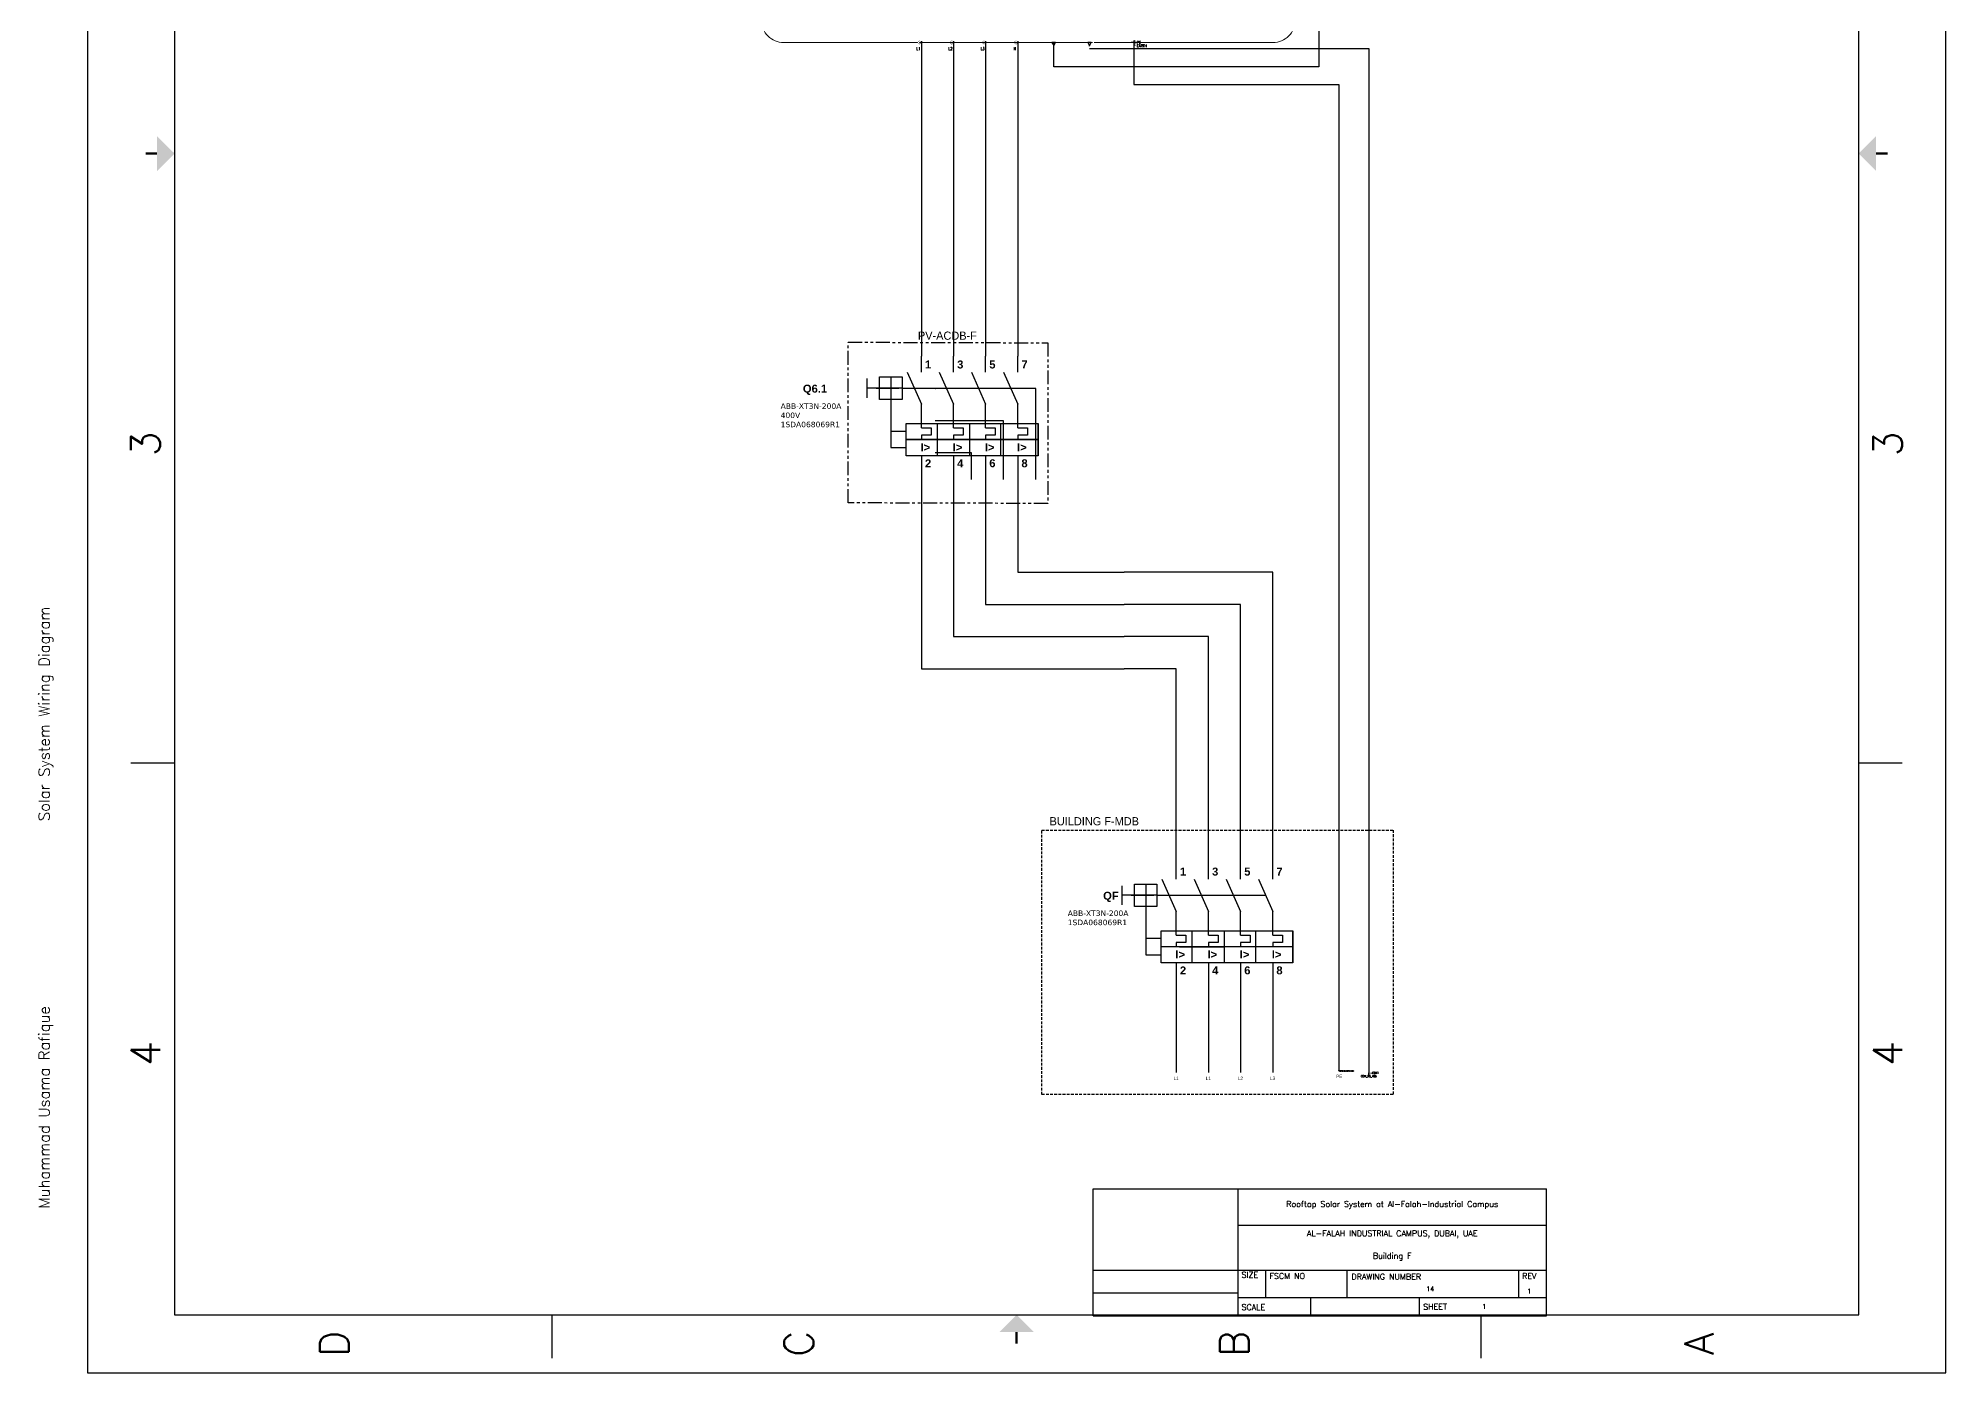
# Model space of a CAD drawing. Header units: inches. Extents: x -58 to 1235, y -506 to 1148.
# Drawn here: x -58 to 1235, y -506 to 399 of the extents above; entities that cross this region are included whole.
import ezdxf
from ezdxf.enums import TextEntityAlignment as Align

# ---------------------------------------------------------------- set-up
doc = ezdxf.new("R2010")
doc.units = ezdxf.units.IN
doc.header["$MEASUREMENT"] = 0
for name, pattern in [('ACAD_ISO02W100', [15, 12, -3]), ('HIDDEN2', [0.1875, 0.125, -0.0625]), ('PHANTOM2', [1.25, 0.625, -0.125, 0.125, -0.125, 0.125, -0.125])]:
    doc.linetypes.add(name, pattern=pattern)
for name, color, linetype in [('DESC', 1, 'Continuous'), ('DISCONTINUA', 7, 'ACAD_ISO02W100'), ('GRN_12AWG', 3, 'Continuous'), ('GRY_20AWG', 9, 'Continuous'), ('LOC', 8, 'Continuous'), ('LOCBOX', 92, 'HIDDEN2'), ('PFV', 7, 'Continuous'), ('RED_12AWG', 1, 'Continuous'), ('RED_4AWG', 1, 'Continuous'), ('REGEN_LINE', 4, 'Continuous'), ('SYMS', 7, 'Continuous'), ('TAGS', 51, 'Continuous'), ('TB_LABELS', 1, 'Continuous'), ('Title Block', 7, 'Continuous'), ('Viewport', 7, 'Continuous'), ('WHT_12AWG', 7, 'Continuous'), ('WIREREF', 61, 'Continuous'), ('XREF', 7, 'Continuous')]:
    doc.layers.add(name, color=color, linetype=linetype)
doc.styles.add('Roman', font='romans')
doc.styles.add('TRINIDAD', font='')
doc.styles.add('WD', font='romans.shx')
doc.styles.get('TRINIDAD').set_extended_font_data('Arial')

# ---------------------------------------------------------------- blocks, each defined once
blk = doc.blocks.new('ANSI_border_C')
for p, q in [((20.5, 0.75), (20.5, 2.5)), ((14.25, 0.75), (20.5, 0.75))]:
    blk.add_line(p, q)
at = {"layer": 'Title Block'}
for p, q in [((0, 16), (0, 0)), ((21, 16), (0, 16)), ((21, 0), (21, 16)), ((5.25, 15.25), (5.25, 15.625)), ((15.75, 15.25), (15.75, 15.625)), ((0.5, 15.25), (0.5, 0.75)), ((20.5, 15.25), (0.5, 15.25)), ((15, 15.25), (15, 15)), ((20.5, 0.75), (20.5, 15.25)), ((15, 15), (20.5, 15)), ((0.125, 12), (0.5, 12)), ((20.5, 12), (20.875, 12)), ((0.125, 4), (0.5, 4)), ((20.5, 4), (20.875, 4)), ((0.5, 0.75), (20.5, 0.75)), ((5.25, 0.375), (5.25, 0.75)), ((15.75, 0.375), (15.75, 0.75)), ((0, 0), (21, 0))]:
    blk.add_line(p, q, dxfattribs=at)
at = {"layer": 'Title Block', "const_width": 0.02}
for points in [[(10.5, 15.5), (10.5, 15.4)], [(0.25, 8), (0.35, 8)], [(20.75, 8), (20.65, 8)], [(10.5, 0.5), (10.5, 0.6)]]:
    blk.add_lwpolyline(points, dxfattribs=at)
at = {"layer": 'Title Block'}
for points in [[(10.35, 15.4), (10.65, 15.4), (10.5, 15.25)], [(0.35, 7.85), (0.35, 8.15), (0.5, 8)], [(20.65, 7.85), (20.65, 8.15), (20.5, 8)], [(10.35, 0.6), (10.65, 0.6), (10.5, 0.75)]]:
    blk.add_solid(points, dxfattribs=at)
at = {"layer": 'Title Block', "style": 'Roman'}
for s, p in [('4', (2.75, 15.5)), ('3', (8, 15.5)), ('2', (13, 15.5)), ('1', (18.25, 15.5)), ('D', (0.25, 13.875)), ('D', (20.75, 13.875)), ('C', (0.25, 9.875)), ('C', (20.75, 9.875)), ('B', (0.25, 6.125)), ('B', (20.75, 6.125)), ('A', (0.25, 2.125)), ('A', (20.75, 2.125)), ('4', (2.75, 0.5)), ('3', (8, 0.5)), ('2', (13, 0.5)), ('1', (18.25, 0.5))]:
    blk.add_text(s, height=0.25, dxfattribs=at).set_placement(p, align=Align.MIDDLE_CENTER)
blk.add_text('REVISIONS', height=0.065, dxfattribs=at).set_placement((17.71, 15.083))
blk = doc.blocks.new('JIC_border_C')
at = {"xscale": 78.77001811510775, "yscale": 78.77001811510775, "zscale": 78.77001811510775, "rotation": 90}
blk.add_blockref('ANSI_border_C', (1235.3, -506.3), dxfattribs=at)
blk = doc.blocks.new('JIC_tblock_desc_C')
for p, q in [((0, 0), (0, 1.75)), ((-6.25, 0), (0, 0))]:
    blk.add_line(p, q)
at = {"layer": 'Title Block'}
for p, q in [((-6.25, 0), (-6.25, 1.75)), ((-6.25, 1.75), (0, 1.75)), ((-4.25, 0), (-4.25, 1.75)), ((-4.25, 1.25), (0, 1.25)), ((-6.25, 0.63), (0, 0.63)), ((-3.87, 0.25), (-3.87, 0.63)), ((-2.75, 0.25), (-2.75, 0.63)), ((-0.38, 0.25), (-0.38, 0.63)), ((-6.25, 0.315), (-4.25, 0.315)), ((-4.25, 0.25), (0, 0.25)), ((-3.25, 0), (-3.25, 0.25)), ((-1.75, 0), (-1.75, 0.25))]:
    blk.add_line(p, q, dxfattribs=at)
at = {"color": 0, "style": 'Roman', "flags": 8}
for tag, p in [('FNAME', (-15.416, 6.819)), ('REVDATE', (-15.416, 4.106)), ('USER', (-15.416, 1.477))]:
    blk.add_attdef(tag, p, '', height=0.15, rotation=90, dxfattribs=at)
at = {"style": 'WD'}
for tag, p in [('PROJDESC', (-2.125, 1.5)), ('TITLE1', (-2.125, 1.095)), ('TITLE2', (-2.125, 0.785))]:
    blk.add_attdef(tag, text='', height=0.08, dxfattribs=at).set_placement(p, align=Align.CENTER)
at = {"style": 'WD', "flags": 1}
blk.add_attdef('WD_TB', (-5.57, 0.177), '', height=0.086, dxfattribs=at)
at = {"style": 'WD'}
for tag, p in [('SIZE', (-4.162, 0.32)), ('FSCM_NO', (-3.4, 0.337)), ('DWG_NO', (-1.659, 0.337)), ('REV', (-0.265, 0.303)), ('SCALE', (-3.634, 0.069)), ('SHEET', (-0.883, 0.092))]:
    blk.add_attdef(tag, p, '', height=0.065, dxfattribs=at)
at = {"layer": 'TB_LABELS', "style": 'WD'}
for s, p in [('SIZE', (-4.204, 0.604)), ('FSCM NO', (-3.819, 0.588)), ('DRAWING NUMBER', (-2.689, 0.579)), ('REV', (-0.336, 0.588)), ('SCALE', (-4.204, 0.158)), ('SHEET', (-1.701, 0.164))]:
    blk.add_text(s, height=0.08, dxfattribs=at).set_placement(p, align=Align.TOP_LEFT)
blk = doc.blocks.new('HGND2')
for p, q in [((0.125, 0), (0, 0)), ((0.125, 0.09375), (0.125, -0.09375)), ((0.171875, 0.0625), (0.171875, -0.0625)), ((0.21875, 0.03125), (0.21875, -0.03125))]:
    blk.add_line(p, q)
at = {"style": 'WD', "flags": 1}
for tag in ['ASSYCODE', 'CAT', 'X4TERM01', 'MFG', 'FAMILY']:
    blk.add_attdef(tag, (0, 0), '', height=0.01, dxfattribs=at)
at = {"style": 'WD', "width": 0.8}
for tag, p in [('TAG1', (0.25, 0)), ('INST', (0.25, 0.3125)), ('LOC', (0.25, 0.15625)), ('DESC1', (0.25, -0.15625)), ('DESC2', (0.25, -0.3125))]:
    blk.add_attdef(tag, text='', height=0.125, dxfattribs=at).set_placement(p, align=Align.MIDDLE_LEFT)
blk = doc.blocks.new('VT0_05')
blk.add_lwpolyline([(0.081, -0.063), (0, 0.078), (-0.081, -0.063)], close=True)
at = {"style": 'WD', "flags": 1}
for tag, p in [('X4TERM01', (-0.045, 0)), ('X2TERM01', (0, 0.078)), ('X1TERM01', (0.045, 0)), ('X8TERM01', (0, -0.063))]:
    blk.add_attdef(tag, p, '', height=0.01, dxfattribs=at)
blk = doc.blocks.new('HGND1')
for p, q in [((0.125, 0), (0, 0)), ((0.125, 0.09375), (0.125, -0.09375)), ((0.125, 0.09375), (0.1875, 0.0625)), ((0.125, 0), (0.1875, -0.03125)), ((0.125, -0.09375), (0.1875, -0.125))]:
    blk.add_line(p, q)
at = {"style": 'WD', "flags": 1}
for tag in ['ASSYCODE', 'X4TERM01', 'CAT', 'FAMILY', 'MFG']:
    blk.add_attdef(tag, (0, 0), '', height=0.01, dxfattribs=at)
at = {"style": 'WD', "width": 0.8}
for tag, p in [('TAG1', (0.25, 0)), ('INST', (0.25, 0.3125)), ('LOC', (0.25, 0.15625)), ('DESC1', (0.25, -0.15625)), ('DESC2', (0.25, -0.3125))]:
    blk.add_attdef(tag, text='', height=0.125, dxfattribs=at).set_placement(p, align=Align.MIDDLE_LEFT)
blk = doc.blocks.new('HC01PJ_1-')
blk.add_line((0.031, 0), (0.094, 0))
for points in [[(0.062, -0.094, 0.0125, 0.0125, 0), (-0.063, 0, 0.0125, 0.0125, 0), (0.062, 0.094, 0, 0, 0)], [(0.125, 0.062, 0.0125, 0.0125, 0), (0.031, 0, 0.0125, 0.0125, 0), (0.125, -0.063, 0, 0, 0)]]:
    blk.add_lwpolyline(points, format="xyseb")
at = {"style": 'WD', "flags": 9}
blk.add_attdef('WDTYPE', text='', height=0.01, dxfattribs=at).set_placement((-0.221, 0.075), align=Align.RIGHT)
at = {"style": 'WD', "width": 0.85}
for tag, p in [('TAG1', (-0.01, 0.125)), ('INST', (-0.012, 0.467)), ('LOC', (-0.012, 0.295)), ('DESC1', (-0.01, -0.344)), ('DESC2', (-0.01, -0.516)), ('DESC3', (-0.01, -0.687))]:
    blk.add_attdef(tag, text='', height=0.125, dxfattribs=at).set_placement(p, align=Align.CENTER)
at = {"style": 'WD'}
for tag, p, flags in [('X4TERMDESC01', (-0.094, 0.031), 1), ('X1TERMDESC02', (0.125, 0.031), 1), ('FAMILY', (0.206, 0.131), 9)]:
    blk.add_attdef(tag, p, '', height=0.01, dxfattribs=dict(at, flags=flags))
at = {"color": 7, "style": 'WD', "flags": 1}
for tag, p in [('X4TERM01', (-0.063, 0)), ('X1TERM02', (0.094, 0))]:
    blk.add_attdef(tag, p, '', height=0.0125, dxfattribs=at)
at = {"style": 'WD'}
for tag, p in [('X2LINK', (0, 0.094)), ('X8LINK', (0, -0.094))]:
    blk.add_attdef(tag, p, '', height=0.01, dxfattribs=at)
at = {"linetype": 'Continuous', "style": 'WD', "flags": 9}
for tag, p in [('ASSYCODE', (0.219, 0.062)), ('MFG', (0.228, 0.089)), ('CAT', (0.23, 0.108))]:
    blk.add_attdef(tag, text='', height=0.01, dxfattribs=at).set_placement(p, align=Align.CENTER)
at = {"linetype": 'Continuous', "style": 'WD', "flags": 8}
blk.add_attdef('TERM01', text='', height=0.125, dxfattribs=at).set_placement((-0.104, -0.031), align=Align.TOP_RIGHT)
blk.add_attdef('TERM02', text='', height=0.125, dxfattribs=at).set_placement((0.146, -0.031), align=Align.TOP_LEFT)
blk = doc.blocks.new('WDDOT')
for radius in [0.03, 0.0187, 0.00929]:
    blk.add_circle((0, 0), radius)
blk = doc.blocks.new('HA1S4')
for points in [[(0, 0), (-0.03, 0), (0, -0.09), (0.03, 0), (0, 0)], [(0.02, -0.01), (-0.02, -0.01), (0, -0.06), (0.02, -0.01)]]:
    blk.add_lwpolyline(points)
at = {"style": 'WD', "flags": 1}
for tag, p in [('X2TERM01', (0, 0)), ('SIGCODE', (0.03, -0.08))]:
    blk.add_attdef(tag, p, '', height=0.01, dxfattribs=at)
at = {"style": 'WD', "width": 0.7}
for tag, p in [('DESC1', (0.09, 0.11)), ('XREF', (0.09, -0.06))]:
    blk.add_attdef(tag, p, '', height=0.125, dxfattribs=at)
at = {"style": 'WD', "width": 0.8, "flags": 8}
blk.add_attdef('WIRENO', text='', height=0.125, dxfattribs=at).set_placement((0, -0.26), align=Align.CENTER)

msp = doc.modelspace()

# ---------------------------------------------------------------- linework, layer by layer
at = {"color": 5, "lineweight": 9}
for points in [[(537.8, 396.1), (447.1, 396.1, -0.414214), (432.2, 411), (432.2, 547.9, -0.414214), (447.1, 562.8), (447.2, 562.8)], [(466.4, 562.8), (779.1, 562.8, -0.414214), (794, 547.9), (794, 411, -0.414214), (779.1, 396.1), (657.7, 396.1)]]:
    msp.add_lwpolyline(points, format="xyb", dxfattribs=at)
msp.add_lwpolyline([(656.5, 396.1), (540.1, 396.1)], dxfattribs=at)
at = {"layer": 'DISCONTINUA', "color": 0, "linetype": 'ACAD_ISO02W100', "ltscale": 0.03}
for p, q in [((527.5, 161.6), (601.1, 161.6)), ((519.9, 154), (519.9, 121.3)), ((530.3, 132.2), (519.9, 132.2)), ((519.9, 121.3), (530.3, 121.3)), ((692.7, -190), (692.7, -222.7)), ((700.3, -182.4), (773.9, -182.4)), ((703.2, -211.8), (692.7, -211.8)), ((692.7, -222.7), (703.2, -222.7))]:
    msp.add_line(p, q, dxfattribs=at)
at = {"layer": 'GRN_12AWG'}
for p, q in [((684.7, 396.1), (684.7, 367.6)), ((684.7, 367.6), (823.7, 367.6)), ((823.7, 367.6), (823.7, 75.3)), ((823.7, 75.1), (823.7, 51)), ((823.7, 50.8), (823.7, -301.3))]:
    msp.add_line(p, q, dxfattribs=at)
for centre in [(823.7, 75.2), (823.7, 50.9)]:
    msp.add_arc(centre, 0.111, 90, 270, dxfattribs=at)
at = {"layer": 'GRY_20AWG'}
for p, q in [((618.1, 161.3), (550, 161.3)), ((618.1, 99.7), (618.1, 161.3)), ((596.3, 139.5), (550, 139.5)), ((596.3, 99.7), (596.3, 139.5)), ((574.5, 117.7), (550, 117.7)), ((574.5, 99.7), (574.5, 117.7))]:
    msp.add_line(p, q, dxfattribs=at)
at = {"layer": 'LOCBOX', "color": 6, "linetype": 'PHANTOM2', "ltscale": 15}
msp.add_lwpolyline([(491, 192.8), (626.2, 192.4), (626.2, 83.4), (491, 83.8)], close=True, dxfattribs=at)
at = {"layer": 'LOCBOX', "color": 6, "linetype": 'HIDDEN2', "ltscale": 15}
msp.add_lwpolyline([(622.2, -138.2), (860.4, -138.2), (860.4, -317.6), (622.2, -317.6)], close=True, dxfattribs=at)
at = {"layer": 'PFV', "color": 0}
for points in [[(540.6, 174.7, 0), (540.6, 183.4, 0)], [(540.6, 172.5, 0), (540.6, 183.4, 0)], [(562.4, 174.7, 0), (562.4, 183.4, 0)], [(584.1, 174.7, 0), (584.1, 183.4, 0)], [(605.9, 174.7, 0), (605.9, 183.4, 0)], [(510, 161.6, 0), (516.6, 161.6, 0)], [(516.6, 161.6, 0), (525.3, 161.6, 0)], [(542.7, 126.7, 0), (551.5, 126.7, 0)], [(551.5, 126.7, 0), (562.4, 126.7, 0)], [(562.4, 126.7, 0), (573.3, 126.7, 0)], [(713.4, -169.3, 0), (713.4, -160.6, 0)], [(713.4, -171.5, 0), (713.4, -160.6, 0)], [(735.2, -169.3, 0), (735.2, -160.6, 0)], [(757, -169.3, 0), (757, -160.6, 0)], [(778.8, -169.3, 0), (778.8, -160.6, 0)], [(682.9, -182.4, 0), (689.4, -182.4, 0)], [(689.4, -182.4, 0), (698.2, -182.4, 0)], [(715.6, -217.3, 0), (724.3, -217.3, 0)], [(724.3, -217.3, 0), (735.2, -217.3, 0)], [(735.2, -217.3, 0), (746.1, -217.3, 0)]]:
    msp.add_polyline3d(points, dxfattribs=at)
at = {"layer": 'RED_12AWG'}
for p, q in [((540.6, 397.1), (540.6, 183.4)), ((562.4, 397.1), (562.4, 183.4)), ((584.1, 397.1), (584.1, 183.4)), ((605.9, 397.1), (605.9, 183.4)), ((540.6, 111.5), (540.6, -28.7)), ((562.4, 111.5), (562.4, -6.9)), ((584.1, 111.5), (584.1, 14.9)), ((605.9, 111.5), (605.9, 36.7)), ((605.9, 36.7), (678, 36.7)), ((778.8, 36.7), (678, 36.7)), ((778.8, -160.6), (778.8, 36.7)), ((584.1, 14.9), (678, 14.9)), ((757, 14.9), (678, 14.9)), ((757, -160.6), (757, 14.9)), ((562.4, -6.9), (678, -6.9)), ((735.2, -6.9), (678, -6.9)), ((735.2, -160.6), (735.2, -6.9)), ((540.6, -28.7), (678, -28.7)), ((713.4, -28.7), (678, -28.7)), ((713.4, -160.6), (713.4, -28.7))]:
    msp.add_line(p, q, dxfattribs=at)
at = {"layer": 'RED_4AWG'}
for p, q in [((713.4, -236.9), (713.4, -302.7)), ((735.2, -236.9), (735.2, -302.7)), ((757, -236.9), (757, -302.7)), ((778.8, -236.9), (778.8, -302.7))]:
    msp.add_line(p, q, dxfattribs=at)
at = {"layer": 'REGEN_LINE', "color": 0, "linetype": 'Continuous'}
for p, q in [((519.9, 169.2), (519.9, 154)), ((530.9, 172.5), (540.6, 150.7)), ((552.7, 172.5), (562.4, 150.7)), ((574.5, 172.5), (584.1, 150.7)), ((596.3, 172.5), (605.9, 150.7)), ((503.5, 168.2), (503.5, 155.1)), ((527.5, 161.6), (503.5, 161.6)), ((540.6, 134.7), (547.1, 134.7)), ((547.1, 129.7), (540.6, 129.7)), ((540.6, 129.7), (540.6, 126.7)), ((547.1, 134.7), (547.1, 129.7)), ((562.4, 134.7), (568.9, 134.7)), ((568.9, 129.7), (562.4, 129.7)), ((562.4, 129.7), (562.4, 126.7)), ((568.9, 134.7), (568.9, 129.7)), ((584.1, 134.7), (590.7, 134.7)), ((590.7, 129.7), (584.1, 129.7)), ((584.1, 129.7), (584.1, 126.7)), ((590.7, 134.7), (590.7, 129.7)), ((605.9, 134.7), (612.5, 134.7)), ((612.5, 129.7), (605.9, 129.7)), ((605.9, 129.7), (605.9, 126.7)), ((612.5, 134.7), (612.5, 129.7)), ((676.4, -175.9), (676.4, -188.9)), ((692.7, -174.8), (692.7, -190)), ((703.7, -171.5), (713.4, -193.3)), ((725.5, -171.5), (735.2, -193.3)), ((747.3, -171.5), (757, -193.3)), ((769.1, -171.5), (778.8, -193.3)), ((700.3, -182.4), (676.4, -182.4)), ((713.4, -209.4), (720, -209.4)), ((720, -214.3), (713.4, -214.3)), ((713.4, -214.3), (713.4, -217.3)), ((720, -209.4), (720, -214.3)), ((735.2, -209.4), (741.8, -209.4)), ((741.8, -214.3), (735.2, -214.3)), ((735.2, -214.3), (735.2, -217.3)), ((741.8, -209.4), (741.8, -214.3)), ((757, -209.4), (763.6, -209.4)), ((763.6, -214.3), (757, -214.3)), ((757, -214.3), (757, -217.3)), ((763.6, -209.4), (763.6, -214.3)), ((778.8, -209.4), (785.4, -209.4)), ((785.4, -214.3), (778.8, -214.3)), ((778.8, -214.3), (778.8, -217.3)), ((785.4, -209.4), (785.4, -214.3))]:
    msp.add_line(p, q, dxfattribs=at)
for points in [[(512.2, 169.2), (527.5, 169.2), (527.5, 154), (512.2, 154)], [(530.3, 137.6), (619.7, 137.6), (619.7, 126.9), (530.3, 126.7)], [(530.3, 126.7), (619.7, 126.9), (619.7, 115.8), (530.3, 115.8)], [(685.1, -174.8), (700.3, -174.8), (700.3, -190), (685.1, -190)], [(703.2, -206.4), (792.5, -206.4), (792.5, -217.1), (703.2, -217.3)], [(703.2, -217.3), (792.5, -217.1), (792.5, -228.2), (703.2, -228.2)]]:
    msp.add_lwpolyline(points, close=True, dxfattribs=at)
for points in [[(540.6, 172.5, 0), (540.6, 183.4, 0)], [(562.4, 172.5, 0), (562.4, 183.4, 0)], [(584.1, 172.5, 0), (584.1, 183.4, 0)], [(605.9, 172.5, 0), (605.9, 183.4, 0)], [(540.6, 134.7, 0), (540.6, 150.7, 0)], [(562.4, 134.7, 0), (562.4, 150.7, 0)], [(584.1, 134.7, 0), (584.1, 150.7, 0)], [(605.9, 134.7, 0), (605.9, 150.7, 0)], [(551.5, 115.8, 0), (551.5, 137.6, 0)], [(573.3, 115.8, 0), (573.3, 137.6, 0)], [(594.4, 115.8, 0), (594.4, 137.6, 0)], [(619.7, 115.8, 0), (619.7, 137.6, 0)], [(540.6, 115.8, 0), (540.6, 107.1, 0)], [(562.4, 115.8, 0), (562.4, 107.1, 0)], [(584.1, 115.8, 0), (584.1, 107.1, 0)], [(605.9, 115.8, 0), (605.9, 107.1, 0)], [(713.4, -171.5, 0), (713.4, -160.6, 0)], [(735.2, -171.5, 0), (735.2, -160.6, 0)], [(757, -171.5, 0), (757, -160.6, 0)], [(778.8, -171.5, 0), (778.8, -160.6, 0)], [(713.4, -209.4, 0), (713.4, -193.3, 0)], [(735.2, -209.4, 0), (735.2, -193.3, 0)], [(757, -209.4, 0), (757, -193.3, 0)], [(778.8, -209.4, 0), (778.8, -193.3, 0)], [(724.3, -228.2, 0), (724.3, -206.4, 0)], [(746.1, -228.2, 0), (746.1, -206.4, 0)], [(767.3, -228.2, 0), (767.3, -206.4, 0)], [(792.5, -228.2, 0), (792.5, -206.4, 0)], [(713.4, -228.2, 0), (713.4, -236.9, 0)], [(735.2, -228.2, 0), (735.2, -236.9, 0)], [(757, -228.2, 0), (757, -236.9, 0)], [(778.8, -228.2, 0), (778.8, -236.9, 0)]]:
    msp.add_polyline3d(points, dxfattribs=at)
at = {"layer": 'WHT_12AWG'}
for p, q in [((810.1, 585), (810.1, 379.7)), ((630.3, 394), (630.3, 396.1)), ((630.3, 379.7), (630.3, 394.1)), ((654.6, 393.6), (654.6, 394)), ((654.6, 392), (684.6, 392)), ((684.8, 392), (810, 392)), ((810.2, 392), (844, 392)), ((844, 392), (844, -302.9)), ((684.6, 379.7), (630.3, 379.7)), ((630.3, 379.7), (630.3, 379.7)), ((810.1, 379.7), (684.8, 379.7))]:
    msp.add_line(p, q, dxfattribs=at)
for centre in [(684.7, 392), (810.1, 392), (684.7, 379.7)]:
    msp.add_arc(centre, 0.111, 0, 180, dxfattribs=at)

# ---------------------------------------------------------------- block references
ref = msp.add_blockref('JIC_tblock_desc_C', (964.5, -467.6), dxfattribs=dict(xscale=49.19437132916535, yscale=49.19437132916535, zscale=49.19437132916535))
ref.add_attrib('SHEET', '1', (921, -463), dxfattribs={"height": 3.2, "style": 'WD'})
ref.add_attrib('REV', '1', (951.5, -452.6), dxfattribs={"height": 3.2, "style": 'WD'})
ref.add_attrib('DWG_NO', '14', (882.9, -451), dxfattribs={"height": 3.2, "style": 'WD'})
ref.add_attrib('TITLE2', 'Building F', dxfattribs={"height": 3.94, "style": 'WD'}).set_placement((859.9, -428.9), align=Align.CENTER)
ref.add_attrib('TITLE1', 'AL-FALAH INDUSTRIAL CAMPUS, DUBAI, UAE', dxfattribs={"height": 3.936, "style": 'WD'}).set_placement((859.9, -413.7), align=Align.CENTER)
ref.add_attrib('PROJDESC', 'Rooftop Solar System at Al-Falah-Industrial Campus', dxfattribs={"height": 3.936, "style": 'WD'}).set_placement((859.9, -393.8), align=Align.CENTER)
ref.add_attrib('USER', 'Muhammad Usama Rafique', (-50.7, -394.9), dxfattribs={"color": 0, "height": 7.379, "rotation": 90, "style": 'Roman', "flags": 8})
ref.add_attrib('FNAME', 'Solar System Wiring Diagram', (-50.7, -132.1), dxfattribs={"color": 0, "height": 7.379, "rotation": 90, "style": 'Roman', "flags": 8})
at = {"layer": 'SYMS', "color": 5, "lineweight": 9}
ref = msp.add_blockref('HC01PJ_1-', (538.7, 396.1), dxfattribs=dict(at, xscale=14.91568303963195, yscale=14.91568303963195, zscale=14.91568303963195))
ref.add_attrib('DESC1', 'L1', dxfattribs={"layer": 'DESC', "height": 1.86, "style": 'WD', "width": 0.85}).set_placement((538.5, 391), align=Align.CENTER)
ref = msp.add_blockref('HC01PJ_1-', (560.5, 396.1), dxfattribs=dict(at, xscale=14.91568303963195, yscale=14.91568303963195, zscale=14.91568303963195))
ref.add_attrib('DESC1', 'L2', dxfattribs={"layer": 'DESC', "height": 1.86, "style": 'WD', "width": 0.85}).set_placement((560.3, 391), align=Align.CENTER)
ref = msp.add_blockref('HC01PJ_1-', (582.3, 396.1), dxfattribs=dict(at, xscale=14.91568303963195, yscale=14.91568303963195, zscale=14.91568303963195))
ref.add_attrib('DESC1', 'L3', dxfattribs={"layer": 'DESC', "height": 1.86, "style": 'WD', "width": 0.85}).set_placement((582.1, 391), align=Align.CENTER)
ref = msp.add_blockref('HC01PJ_1-', (604.1, 396.1), dxfattribs=dict(at, xscale=14.91568303963195, yscale=14.91568303963195, zscale=14.91568303963195))
ref.add_attrib('DESC1', 'N', dxfattribs={"layer": 'DESC', "height": 1.86, "style": 'WD', "width": 0.85}).set_placement((603.9, 391), align=Align.CENTER)
at = {"layer": 'SYMS', "color": 5, "lineweight": 9, "xscale": 14.91568303963195, "yscale": 14.91568303963195, "zscale": 14.91568303963195, "rotation": 180}
for p in [(630.3, 395.2), (654.6, 395.2)]:
    msp.add_blockref('VT0_05', p, dxfattribs=at)
at = {"layer": 'SYMS', "xscale": 2.221068655221667, "yscale": 2.221068655221667, "zscale": 2.221068655221667}
for p in [(654.6, 394), (550, 161.3)]:
    msp.add_blockref('WDDOT', p, dxfattribs=at)
at = {"layer": 'SYMS', "color": 5, "lineweight": 9}
ref = msp.add_blockref('HGND1', (682.8, 396.1), dxfattribs=dict(at, xscale=14.91568303963195, yscale=14.91568303963195, zscale=14.91568303963195))
ref.add_attrib('TAG1', 'PE', dxfattribs={"layer": 'TAGS', "height": 1.86, "style": 'WD', "width": 0.8}).set_placement((686.6, 396.1), align=Align.MIDDLE_LEFT)
ref.add_attrib('DESC1', 'EARTH', dxfattribs={"layer": 'DESC', "height": 1.86, "style": 'WD', "width": 0.8}).set_placement((686.6, 393.8), align=Align.MIDDLE_LEFT)
at = {"layer": 'SYMS'}
ref = msp.add_blockref('HGND2', (823.7, -301.3), dxfattribs=dict(at, xscale=1.110534327610833, yscale=1.110534327610833, zscale=1.110534327610833, rotation=270))
ref.add_attrib('INST', '-GRID CONNECTION BOX', dxfattribs={"layer": 'LOC', "height": 0.666, "style": 'WD', "width": 0.8}).set_placement((824, -301.6), align=Align.MIDDLE_LEFT)
ref.add_attrib('TAG1', 'PE', dxfattribs={"layer": 'TAGS', "height": 0.666, "style": 'WD', "width": 0.8}).set_placement((823.7, -301.6), align=Align.MIDDLE_LEFT)
ref = msp.add_blockref('HA1S4', (844, -302.9), dxfattribs=dict(at, xscale=11.10534327610833, yscale=11.10534327610833, zscale=11.10534327610833))
ref.add_attrib('WIRENO', 'COM_RS_485', dxfattribs={"layer": 'WIREREF', "height": 1.39, "style": 'WD', "width": 0.8, "flags": 8}).set_placement((844, -305.8), align=Align.CENTER)
ref.add_attrib('XREF', '-COM1', (845, -303.6), dxfattribs={"layer": 'XREF', "height": 1.39, "style": 'WD', "width": 0.7})
at = {"layer": 'Viewport'}
msp.add_blockref('JIC_border_C', (0, 0), dxfattribs=at)

# ---------------------------------------------------------------- texts
at = {"color": 0, "char_height": 5.427, "width": 4403.025, "style": 'TRINIDAD'}
for s, insert, attachment_point in [('{\\fArial|b1|i0|c0|p34;1}', (543, 180.4), 1), ('{\\fArial|b1|i0|c0|p34;3}', (564.8, 180.4), 1), ('{\\fArial|b1|i0|c0|p34;5}', (586.6, 180.4), 1), ('{\\fArial|b1|i0|c0|p34;7}', (608.4, 180.4), 1), ('{\\fArial|b1|i0|c0|p34;Q6.1}', (460.2, 164), 1), ('{\\fArial|b1|i0|c0|p34;I>}', (540, 124.2), 1), ('{\\fArial|b1|i0|c0|p34;I>}', (561.8, 124.2), 1), ('{\\fArial|b1|i0|c0|p34;I>}', (583.6, 124.2), 1), ('{\\fArial|b1|i0|c0|p34;I>}', (605.4, 124.2), 1), ('{\\fArial|b1|i0|c0|p34;2}', (543, 107.9), 7), ('{\\fArial|b1|i0|c0|p34;4}', (564.8, 107.9), 7), ('{\\fArial|b1|i0|c0|p34;6}', (586.6, 107.9), 7), ('{\\fArial|b1|i0|c0|p34;8}', (608.4, 107.9), 7), ('{\\fArial|b1|i0|c0|p34;1}', (715.9, -163.6), 1), ('{\\fArial|b1|i0|c0|p34;3}', (737.7, -163.6), 1), ('{\\fArial|b1|i0|c0|p34;5}', (759.5, -163.6), 1), ('{\\fArial|b1|i0|c0|p34;7}', (781.3, -163.6), 1), ('{\\fArial|b1|i0|c0|p34;QF}', (663.8, -180), 1), ('{\\fArial|b1|i0|c0|p34;I>}', (712.8, -219.8), 1), ('{\\fArial|b1|i0|c0|p34;I>}', (734.6, -219.8), 1), ('{\\fArial|b1|i0|c0|p34;I>}', (756.4, -219.8), 1), ('{\\fArial|b1|i0|c0|p34;I>}', (778.2, -219.8), 1), ('{\\fArial|b1|i0|c0|p34;2}', (715.9, -236.1), 7), ('{\\fArial|b1|i0|c0|p34;4}', (737.7, -236.1), 7), ('{\\fArial|b1|i0|c0|p34;6}', (759.5, -236.1), 7), ('{\\fArial|b1|i0|c0|p34;8}', (781.3, -236.1), 7)]:
    msp.add_mtext(s, dxfattribs=dict(at, insert=insert, attachment_point=attachment_point))
at = {"attachment_point": 1}
for s, width, gutter_width, insert, char_height in [('{\\fVerdana|b0|i0|c0|p34;\\C0;ABB-XT3N-200A^J400V^J1SDA068069R1}', 3.166, 0.325, (445.1, 151.3), 3.729), ('{\\fVerdana|b0|i0|c0|p34;\\C0;ABB-XT3N-200A^J1SDA068069R1}', 3.166, 0.325, (639.8, -192.7), 3.729), ('L1', 8.508, 3, (711.6, -305.4), 2.22), ('L1', 8.508, 3, (733.4, -305.4), 2.22), ('L2', 8.508, 3, (755.2, -305.4), 2.22), ('L3', 8.508, 3, (777, -305.4), 2.22), ('PE', 8.508, 3, (821.9, -304.1), 2.22)]:
    msp.add_mtext_dynamic_manual_height_columns(s, width=width, gutter_width=gutter_width, heights=[0], dxfattribs=dict(at, insert=insert, char_height=char_height))
at = {"layer": 'LOCBOX', "color": 6}
for s, height, p in [('PV-ACDB-F', 5.55, (558.2, 192.8)), ('BUILDING F-MDB', 5.553, (657.8, -136.6))]:
    msp.add_text(s, height=height, dxfattribs=at).set_placement(p, align=Align.BOTTOM_CENTER)

doc.saveas('drawing.dxf')
